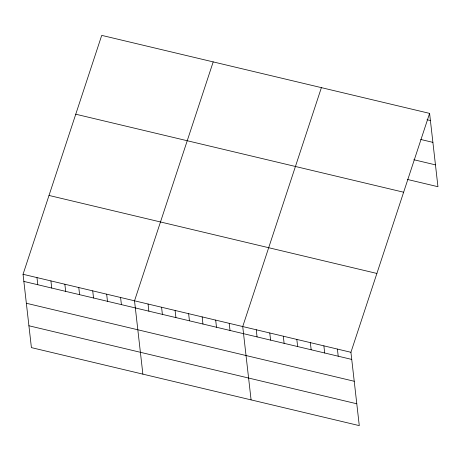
<?xml version="1.0" encoding="UTF-8"?>
<svg xmlns="http://www.w3.org/2000/svg" width="461" height="461" viewBox="0 0 461 461"><rect width="100%" height="100%" fill="white"/><g stroke="black" fill="none" stroke-linecap="round" stroke-linejoin="round"><path stroke-width="0.69" d="M429.594 113.383L350.925 352.29L359.28 425.624L31.406 347.617L23.05 274.283L101.72 35.376L429.594 113.383L437.95 186.717L407.518 179.473M213.195 61.895L134.526 300.808L142.881 374.142M321.398 87.636L242.728 326.549L251.084 399.883M427.024 119.71L430.407 120.511M420.726 139.464L432.896 142.363M413.822 159.719L435.461 164.871M75.76 114.213L403.634 192.22M49.01 195.447L376.885 273.448M23.05 274.283L350.925 352.29M23.863 281.417L351.737 359.424M26.352 303.263L354.227 381.27M28.916 325.771L356.791 403.778M337.4 349.075L338.213 356.209M323.876 345.854L324.688 352.988M310.351 342.638L311.163 349.772M296.826 339.423L297.639 346.551M283.302 336.202L284.114 343.336M269.777 332.986L270.59 340.12M256.253 329.765L257.065 336.899M229.203 323.334L230.016 330.462M215.679 320.113L216.491 327.247M202.154 316.897L202.967 324.031M188.63 313.676L189.442 320.81M175.099 310.46L175.918 317.594M161.575 307.245L162.387 314.373M148.05 304.024L148.863 311.158M120.592 297.489L121.404 304.623M106.658 294.176L107.471 301.31M92.724 290.862L93.537 297.996M78.791 287.549L79.603 294.677M64.857 284.23L65.669 291.364M50.917 280.916L51.73 288.05M36.984 277.603L37.796 284.731"/></g></svg>
